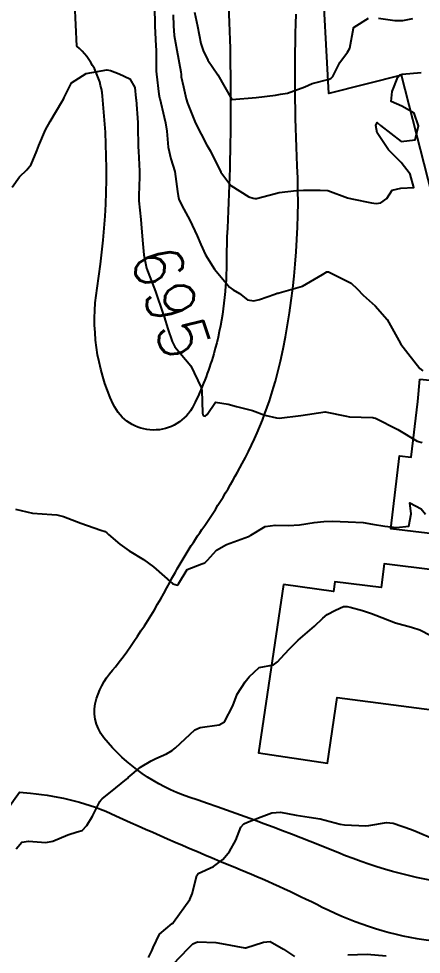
# Model space of a CAD drawing. Header units: metres. Extents: x 298520 to 308411, y 7433745 to 7450750.
# Drawn here: x 301110.4 to 301143.6, y 7443635.3 to 7443712.4 of the extents above; entities that cross this region are included whole.
import ezdxf
from ezdxf.enums import TextEntityAlignment as Align

# ---------------------------------------------------------------- set-up
doc = ezdxf.new("R2010")
doc.units = ezdxf.units.M
doc.header["$LTSCALE"] = 10
for name, color, linetype in [('Area Verde e Lazer', 94, 'Continuous'), ('Cotas', 45, 'Continuous'), ('Curvas de Nivel 1m', 11, 'Continuous'), ('Curvas de Nivel 5m', 15, 'Continuous'), ('Edificações', 30, 'Continuous'), ('Vias Primárias', 230, 'Continuous')]:
    doc.layers.add(name, color=color, linetype=linetype)
doc.styles.add('Style-STANDARD', font='STANDARD.shx')

msp = doc.modelspace()

# ---------------------------------------------------------------- linework, layer by layer
at = {"layer": 'Area Verde e Lazer', "elevation": 683.981}
msp.add_lwpolyline([(301244.649, 7444005.746), (301236.077, 7444004.442, 0), (301223.445, 7444002.521, -0.079964), (301213.851, 7444002.604, 0.078577), (301189.512, 7444002.881, -0.017587), (301163.614, 7444000.014, 0.012035), (301150.001, 7443998.659, 0.378668), (301143.289, 7443991.061, -0.057498), (301138.13, 7443946.2, 0.342844), (301149.93, 7443920.553, 0.077568), (301153.355, 7443919.402, 0.010024), (301179.654, 7443915.445, 0.021064), (301218.066, 7443912.089, 0.035305), (301232.21, 7443912.451, 0.299651), (301239.104, 7443918.007, -0.016754)], format="xyb", dxfattribs=at)
at = {"layer": 'Curvas de Nivel 1m', "flags": 128}
for points, elevation in [([(301121.6, 7443713.815), (301121.654, 7443712.229), (301121.665, 7443711.814), (301121.74, 7443710.119), (301121.752, 7443709.813), (301121.766, 7443708.063), (301121.782, 7443707.812), (301121.997, 7443706.173), (301122.045, 7443705.861), (301122.056, 7443705.809), (301122.436, 7443704.262), (301122.545, 7443703.801), (301122.644, 7443703.118), (301122.751, 7443701.798), (301122.977, 7443700.838), (301123.291, 7443699.789), (301123.532, 7443698.152), (301123.566, 7443697.785), (301123.625, 7443697.519), (301123.885, 7443696.985), (301124.548, 7443695.773), (301125.14, 7443694.487), (301125.441, 7443693.764), (301125.84, 7443692.931), (301126.566, 7443691.753), (301127.808, 7443690.266), (301128.112, 7443690.041), (301128.637, 7443689.727), (301129.3, 7443689.219), (301129.797, 7443689.12), (301130.272, 7443689.229), (301131.548, 7443689.693), (301131.74, 7443689.754), (301131.804, 7443689.771), (301131.899, 7443689.784), (301133.81, 7443690.332), (301135.469, 7443691.295), (301135.822, 7443691.509), (301135.951, 7443691.51), (301137.813, 7443690.601), (301138.326, 7443690.13), (301138.826, 7443689.605), (301139.79, 7443688.722), (301140.785, 7443687.58), (301141.756, 7443685.857), (301141.924, 7443685.568), (301142.486, 7443684.822), (301143.494, 7443683.552), (301143.73, 7443683.368)], 694), ([(301124.929, 7443712.922), (301125.165, 7443711.769), (301125.456, 7443710.359), (301125.644, 7443709.764), (301126.031, 7443708.97), (301126.843, 7443707.752), (301127.993, 7443705.74), (301129.995, 7443705.908), (301131.59, 7443706.101), (301131.998, 7443706.16), (301132.578, 7443706.26), (301134.004, 7443706.765), (301134.622, 7443707.039), (301136.011, 7443707.409), (301136.171, 7443707.479), (301136.31, 7443707.637), (301136.886, 7443708.775), (301137.534, 7443709.625), (301137.715, 7443709.954), (301138.012, 7443711.621), (301138.028, 7443711.656), (301138.064, 7443711.701), (301139.255, 7443712.423)], 692), ([(301123.153, 7443712.718), (301123.191, 7443711.793), (301123.259, 7443710.996), (301123.466, 7443709.789), (301123.783, 7443708.017), (301123.812, 7443707.783), (301123.835, 7443707.606), (301124.003, 7443706.769), (301124.238, 7443705.778), (301124.349, 7443705.417), (301124.994, 7443703.77), (301125.946, 7443701.952), (301126.063, 7443701.759), (301126.226, 7443701.472), (301127.093, 7443699.748), (301127.907, 7443698.654), (301129.408, 7443697.717), (301129.767, 7443697.587), (301129.891, 7443697.563), (301130.022, 7443697.578), (301130.539, 7443697.704), (301131.596, 7443697.994), (301131.898, 7443698.058), (301133.336, 7443698.234), (301133.902, 7443698.251), (301135.279, 7443698.269), (301135.902, 7443698.215), (301137.536, 7443697.624), (301137.892, 7443697.538), (301139.512, 7443697.218), (301139.888, 7443697.146), (301140.269, 7443697.206), (301140.768, 7443697.581), (301141.211, 7443698.269), (301141.906, 7443698.42), (301142.987, 7443698.479), (301142.674, 7443699.562), (301141.933, 7443700.544), (301140.901, 7443701.58), (301139.964, 7443702.984), (301139.848, 7443703.592), (301139.975, 7443703.84), (301140.235, 7443703.587), (301141.954, 7443702.279), (301143.097, 7443702.418), (301143.36, 7443703.549), (301143.024, 7443704.595), (301141.989, 7443705.17), (301141.133, 7443705.579), (301141.198, 7443706.381), (301141.667, 7443707.573), (301141.837, 7443707.751), (301142.017, 7443707.817), (301143.602, 7443707.964)], 693), ([(301140.076, 7443712.448), (301141.413, 7443712.237), (301142.073, 7443712.238), (301142.916, 7443712.402)], 692), ([(301110.176, 7443671.944), (301111.58, 7443671.638), (301113.179, 7443671.506), (301113.579, 7443671.481), (301114.13, 7443671.342), (301115.572, 7443670.804), (301117.208, 7443670.222), (301117.565, 7443670.107), (301117.7, 7443669.994), (301117.836, 7443669.856), (301118.782, 7443669.068), (301119.55, 7443668.524), (301120.715, 7443667.818), (301121.534, 7443667.214), (301123.136, 7443665.794), (301123.512, 7443665.679), (301123.601, 7443665.789), (301124.322, 7443666.987), (301125.538, 7443667.447), (301125.762, 7443667.535), (301125.987, 7443667.756), (301126.723, 7443668.576), (301127.556, 7443669.043), (301129.373, 7443669.713), (301129.564, 7443669.816), (301130.751, 7443670.519), (301131.572, 7443670.634), (301132.653, 7443670.598), (301133.573, 7443670.67), (301134.78, 7443670.857), (301135.576, 7443670.948), (301136.25, 7443670.959), (301137.576, 7443670.916), (301138.818, 7443670.844), (301139.574, 7443670.732), (301140.607, 7443670.545), (301141.572, 7443670.434), (301142.566, 7443670.567), (301142.779, 7443671.558), (301142.668, 7443672.488), (301143.59, 7443671.997), (301143.935, 7443671.545)], 696), ([(301110.237, 7443643.94), (301110.694, 7443644.5), (301111.26, 7443644.59), (301112.687, 7443644.487), (301113.26, 7443644.589), (301114.488, 7443645.114), (301115.268, 7443645.345), (301115.67, 7443645.475), (301116.062, 7443645.872), (301116.518, 7443646.634), (301117.137, 7443647.862), (301117.205, 7443647.96), (301117.305, 7443648.067), (301118.439, 7443648.968), (301119.321, 7443649.688), (301119.394, 7443649.757), (301119.471, 7443649.829), (301120.474, 7443650.681), (301121.344, 7443651.215), (301121.747, 7443651.406), (301122.611, 7443651.797), (301123.09, 7443652.058), (301123.358, 7443652.272), (301124.96, 7443653.766), (301125.375, 7443653.957), (301126.951, 7443654.17), (301127.38, 7443654.432), (301128.082, 7443655.73), (301128.43, 7443656.702), (301129.107, 7443657.715), (301129.427, 7443658.132), (301130.241, 7443658.896), (301131.437, 7443659.135), (301131.753, 7443659.374), (301132.028, 7443659.684), (301132.718, 7443660.409), (301133.458, 7443661.161), (301134.046, 7443661.661), (301134.816, 7443662.307), (301135.483, 7443662.965), (301135.857, 7443663.266), (301136.534, 7443663.63), (301137.201, 7443663.918), (301137.496, 7443663.933), (301137.752, 7443663.873), (301138.763, 7443663.601), (301139.49, 7443663.367), (301139.85, 7443663.224), (301141.478, 7443662.593), (301142.792, 7443662.238), (301143.47, 7443662.019), (301144.373, 7443661.536)], 697), ([(301121.145, 7443635.007), (301121.417, 7443635.541), (301121.506, 7443635.806), (301122.045, 7443636.926), (301123.08, 7443637.791), (301123.14, 7443637.834), (301123.184, 7443637.897), (301124.527, 7443639.77), (301124.737, 7443640.24), (301125.118, 7443641.762), (301125.234, 7443641.907), (301126.49, 7443642.498), (301127.246, 7443643.078), (301127.564, 7443643.423), (301127.801, 7443643.735), (301128.314, 7443644.678), (301128.737, 7443645.725), (301128.983, 7443646.017), (301129.279, 7443646.149), (301130.4, 7443646.585), (301131.291, 7443646.927), (301132.001, 7443646.974), (301133.289, 7443646.738), (301134.368, 7443646.573), (301135.285, 7443646.417), (301136.913, 7443645.989), (301137.277, 7443645.921), (301139.036, 7443645.843), (301139.277, 7443645.864), (301140.732, 7443646.127), (301141.28, 7443646.075), (301142.782, 7443645.555), (301143.271, 7443645.36), (301144.544, 7443644.809)], 698), ([(301123.139, 7443634.418), (301124.429, 7443635.771), (301124.798, 7443636.126), (301125.161, 7443636.295), (301126.686, 7443636.219), (301127.159, 7443636.16), (301129.071, 7443635.804), (301129.154, 7443635.802), (301130.609, 7443636.251), (301131.162, 7443636.314), (301132.244, 7443635.679), (301133.147, 7443635.076)], 699), ([(301137.558, 7443635.207), (301139.15, 7443635.268), (301140.709, 7443635.137)], 699)]:
    msp.add_lwpolyline(points, dxfattribs=dict(at, elevation=elevation))
at = {"layer": 'Curvas de Nivel 5m', "elevation": 695, "flags": 128}
msp.add_lwpolyline([(301109.908, 7443698.502), (301110.514, 7443699.347), (301111.116, 7443699.938), (301111.478, 7443700.384), (301111.938, 7443701.485), (301112.104, 7443701.928), (301112.662, 7443703.22), (301113.033, 7443703.914), (301113.989, 7443705.529), (301114.134, 7443705.756), (301114.196, 7443705.898), (301114.781, 7443707.116), (301116.013, 7443707.88), (301117.71, 7443708.163), (301118.017, 7443708.128), (301118.714, 7443707.843), (301119.608, 7443707.435), (301120.002, 7443706.707), (301120.102, 7443705.829), (301120.111, 7443705.709), (301120.259, 7443703.827), (301120.268, 7443703.528), (301120.281, 7443701.827), (301120.298, 7443701.468), (301120.386, 7443699.825), (301120.391, 7443699.35), (301120.328, 7443697.826), (301120.338, 7443697.376), (301120.494, 7443695.824), (301120.562, 7443695.127), (301120.663, 7443693.822), (301120.739, 7443692.922), (301120.977, 7443691.818), (301121.703, 7443689.912), (301121.744, 7443689.811), (301121.801, 7443689.658), (301122.265, 7443688.28), (301122.415, 7443687.801), (301122.734, 7443686.83), (301123.091, 7443685.79), (301123.296, 7443685.335), (301123.743, 7443684.805), (301124.613, 7443683.771), (301125.476, 7443681.992), (301125.52, 7443681.762), (301125.567, 7443679.879), (301125.601, 7443679.761), (301125.682, 7443679.656), (301125.807, 7443679.633), (301125.964, 7443679.757), (301126.657, 7443680.787), (301127.692, 7443680.607), (301128.385, 7443680.425), (301129.687, 7443680.078), (301130.727, 7443679.7), (301131.681, 7443679.474), (301131.903, 7443679.465), (301133.683, 7443679.67), (301135.686, 7443679.975), (301137.446, 7443679.622), (301137.683, 7443679.579), (301139.603, 7443679.512), (301139.682, 7443679.499), (301139.825, 7443679.445), (301141.672, 7443678.522), (301143.271, 7443677.554), (301143.661, 7443677.451)], dxfattribs=at)
at = {"layer": 'Edificações'}
msp.add_lwpolyline([(301153.62, 7443718.049), (301155.461, 7443711.861), (301159.334, 7443713.144), (301161.918, 7443703.882), (301159.398, 7443703.179), (301159.761, 7443701.877), (301144.457, 7443697.965), (301141.957, 7443707.744), (301135.995, 7443706.22), (301135.411, 7443716.853)], dxfattribs=at)
for points in [[(301143.474, 7443682.67), (301153.789, 7443681.653), (301153.054, 7443668.902), (301141.102, 7443670.322), (301141.817, 7443676.344), (301142.766, 7443676.231), (301143.311, 7443680.819)], [(301132.252, 7443665.754), (301130.187, 7443651.87), (301135.88, 7443651.024), (301136.683, 7443656.421), (301147.84, 7443654.978), (301148.699, 7443662.26), (301148.237, 7443662.315), (301148.733, 7443666.431), (301140.55, 7443667.456), (301140.303, 7443665.488), (301136.474, 7443665.967), (301136.375, 7443665.178)]]:
    msp.add_lwpolyline(points, close=True, dxfattribs=at)
at = {"layer": 'Vias Primárias'}
for points in [[(301124.131, 7443776.839, -0.073344), (301125.709, 7443770.547, -0.25978), (301124.538, 7443767.845, 0.262603), (301123.705, 7443765.897, 0.038422), (301124.579, 7443761.273, -0.035482), (301126.251, 7443752.699, -0.003768), (301127.054, 7443745.692, -0.037147), (301127.32, 7443737.442, 0.025977), (301127.517, 7443717.715, -0.0285), (301127.629, 7443695.128, 0.012947), (301127.554, 7443692.264, -0.069638), (301126.503, 7443684.763, -0.046136), (301124.851, 7443680.513, -0.628203), (301118.233, 7443680.604, -0.1497), (301116.902, 7443690.184, 0.065677), (301117.345, 7443706.014, 0.187272), (301115.232, 7443710.138), (301115.078, 7443713.649), (301114.627, 7443719.952, 0.034573), (301112.948, 7443731.821, -0.00573), (301109.436, 7443749.311, 0.026523), (301103.484, 7443772.277, 0.007973), (301097.173, 7443791.161, 0.010231)], [(301097.256, 7443625.061, -0.050724), (301110.497, 7443648.619), (301111.415, 7443648.541, -0.086326), (301118.448, 7443646.685, 0.010558), (301128.234, 7443642.441, -0.019804), (301135.443, 7443639.155, 0.168904), (301153.776, 7443636.711, -0.070804), (301169.396, 7443637.66), (301168.847, 7443642.673), (301157.949, 7443641.062, -0.066453), (301147.244, 7443640.912, -0.06745), (301136.725, 7443643.637, 0.015222), (301124.454, 7443648.223, -0.142177), (301117.462, 7443653.106, -0.250929), (301116.851, 7443656.335, -0.117562), (301118.418, 7443658.956, 0.040648), (301122.89, 7443665.918, -0.028054), (301125.539, 7443670.279, 0.026817), (301128.858, 7443675.713, 0.069508), (301132.002, 7443684.171, 0.065785), (301133.384, 7443700.25, -0.019267), (301133.294, 7443712.764)]]:
    msp.add_lwpolyline(points, format="xyb", dxfattribs=at)

# ---------------------------------------------------------------- texts
at = {"layer": 'Cotas', "style": 'Style-STANDARD'}
msp.add_text('695', height=4, rotation=288.9145, dxfattribs=at).set_placement((301122.976, 7443689.044, 695), align=Align.MIDDLE_CENTER)

doc.saveas('drawing.dxf')
